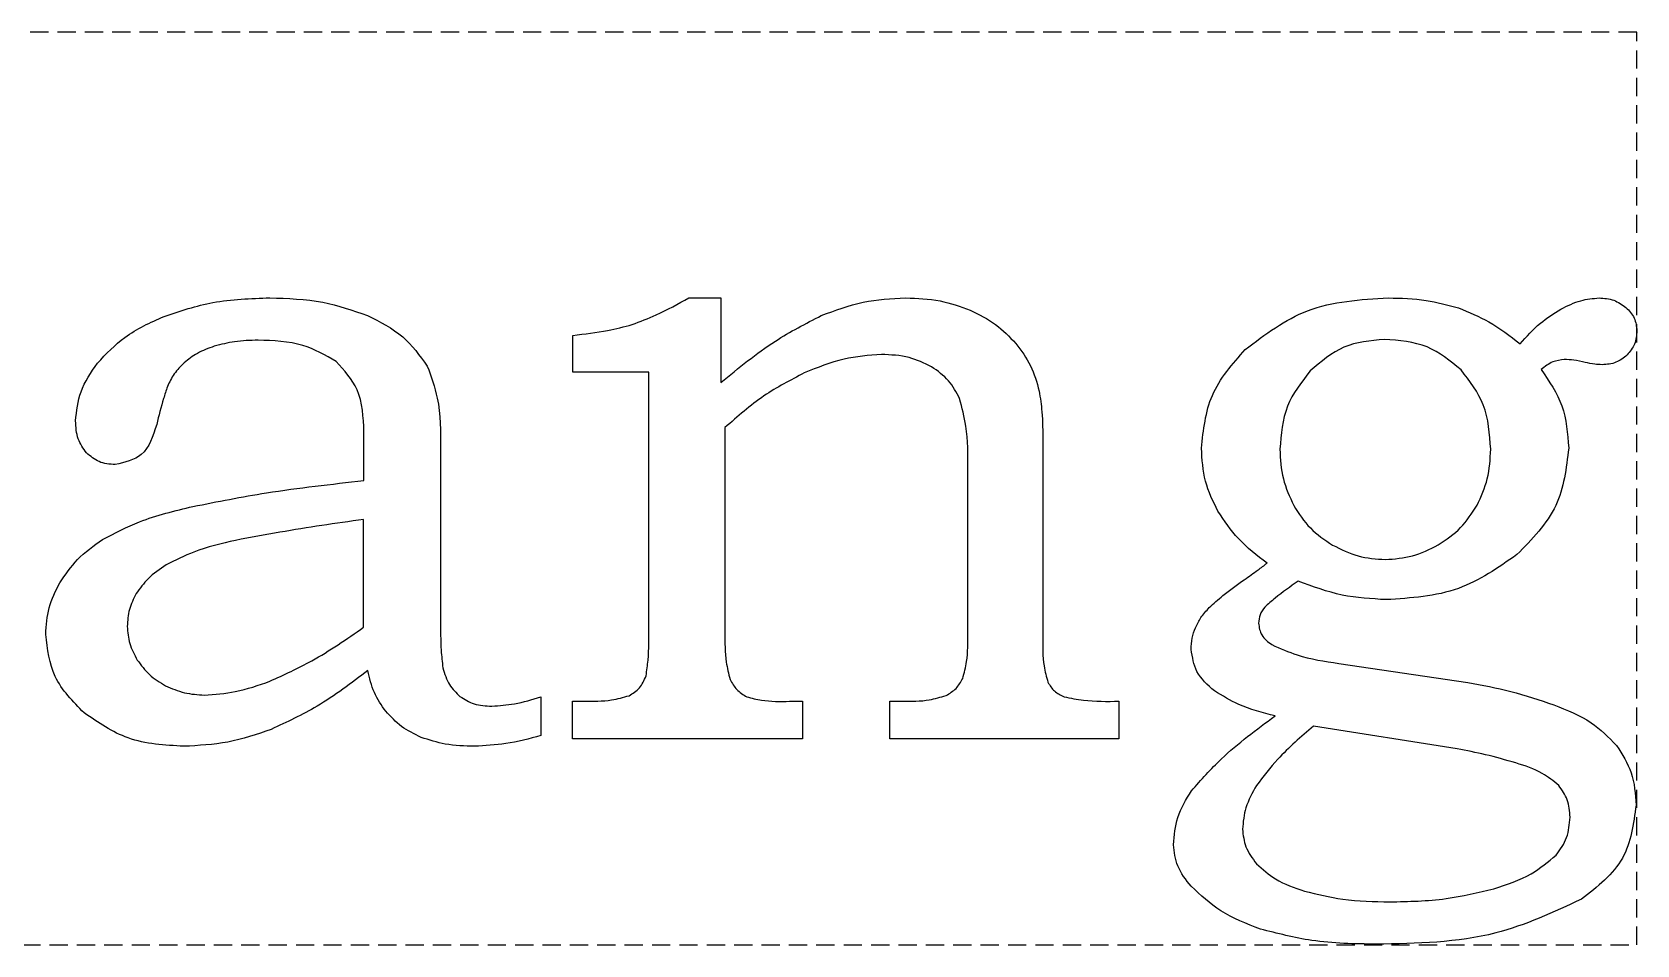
# Model space of a CAD drawing. Header units: millimetres. Extents: x -150 to 450, y -150 to 300.
# Drawn here: x 149.52 to 193.47, y 221.77 to 246.77 of the extents above; entities that cross this region are included whole.
import ezdxf

# ---------------------------------------------------------------- set-up
doc = ezdxf.new("R2010")
doc.units = ezdxf.units.MM
doc.linetypes.add('DASHED', pattern=[0.75, 0.5, -0.25])
doc.layers.get('0').update_dxf_attribs({"linetype": 'CONTINUOUS'})

msp = doc.modelspace()

# ---------------------------------------------------------------- linework, layer by layer
at = {"linetype": 'DASHED'}
for p, q in [((193.46, 246.77), (33.743, 246.77)), ((193.46, 221.77), (193.46, 246.77)), ((33.743, 221.77), (193.46, 221.77))]:
    msp.add_line(p, q, dxfattribs=at)
for p, q in [((167.502, 239.491), (168.381, 239.491)), ((168.381, 239.491), (168.381, 237.171)), ((164.328, 237.452), (164.328, 238.465)), ((166.403, 237.452), (164.328, 237.452)), ((166.403, 230.482), (166.403, 237.452)), ((158.601, 234.486), (158.603, 235.816)), ((168.491, 235.938), (168.491, 230.311)), ((160.703, 235.357), (160.703, 230.662)), ((177.194, 235.572), (177.194, 230.201)), ((175.144, 230.311), (175.144, 234.803)), ((158.595, 230.469), (158.595, 233.423)), ((185.303, 229.481), (188.834, 228.956)), ((163.449, 228.567), (163.449, 227.504)), ((164.316, 227.418), (164.316, 228.443)), ((164.316, 228.443), (164.623, 228.443)), ((170.261, 228.443), (170.615, 228.443)), ((170.615, 228.443), (170.615, 227.418)), ((173.007, 227.418), (173.007, 228.443)), ((173.007, 228.443), (173.349, 228.443)), ((179.282, 228.443), (179.282, 227.418)), ((188.543, 227.137), (184.607, 227.76)), ((170.615, 227.418), (164.316, 227.418)), ((179.282, 227.418), (173.007, 227.418))]:
    msp.add_line(p, q)
for points, knots in [([(153.128, 238.984), (153.571, 239.132), (154.511, 239.445), (155.502, 239.475), (156.027, 239.491)], [0, 0, 0, 0, 0.1391088, 0.2957191, 0.2957191, 0.2957191, 0.2957191]), ([(156.027, 239.491), (156.516, 239.476), (157.432, 239.45), (158.297, 239.149), (158.701, 239.009)], [0, 0, 0, 0, 0.1454577, 0.2730525, 0.2730525, 0.2730525, 0.2730525]), ([(165.952, 238.758), (166.172, 238.844), (166.706, 239.051), (167.208, 239.328), (167.502, 239.491)], [0, 0, 0, 0, 0.0708961, 0.1716286, 0.1716286, 0.1716286, 0.1716286]), ([(171.13, 239.008), (171.508, 239.149), (172.254, 239.426), (173.048, 239.469), (173.44, 239.491)], [0, 0, 0, 0, 0.1203053, 0.2371862, 0.2371862, 0.2371862, 0.2371862]), ([(173.44, 239.491), (173.757, 239.479), (174.364, 239.458), (174.935, 239.253), (175.208, 239.155)], [0, 0, 0, 0, 0.0945466, 0.180889, 0.180889, 0.180889, 0.180889]), ([(175.208, 239.155), (175.449, 239.036), (175.918, 238.805), (176.281, 238.428), (176.457, 238.245)], [0, 0, 0, 0, 0.08007, 0.1555933, 0.1555933, 0.1555933, 0.1555933]), ([(182.738, 238.077), (183.286, 238.489), (184.444, 239.361), (185.896, 239.446), (186.662, 239.491)], [0, 0, 0, 0, 0.201065, 0.4254388, 0.4254388, 0.4254388, 0.4254388]), ([(186.662, 239.491), (187.008, 239.482), (187.659, 239.466), (188.287, 239.296), (188.581, 239.216)], [0, 0, 0, 0, 0.1032159, 0.1945007, 0.1945007, 0.1945007, 0.1945007]), ([(188.581, 239.216), (188.865, 239.099), (189.472, 238.85), (189.991, 238.448), (190.268, 238.233)], [0, 0, 0, 0, 0.0915194, 0.1959965, 0.1959965, 0.1959965, 0.1959965]), ([(190.268, 238.233), (190.444, 238.431), (190.774, 238.799), (191.191, 239.063), (191.385, 239.185)], [0, 0, 0, 0, 0.0788636, 0.1473891, 0.1473891, 0.1473891, 0.1473891]), ([(191.385, 239.185), (191.563, 239.274), (191.893, 239.439), (192.26, 239.474), (192.429, 239.491)], [0, 0, 0, 0, 0.059087, 0.1095631, 0.1095631, 0.1095631, 0.1095631]), ([(192.429, 239.491), (192.568, 239.481), (192.839, 239.462), (193.06, 239.305), (193.167, 239.228)], [0, 0, 0, 0, 0.04096466, 0.07974781, 0.07974781, 0.07974781, 0.07974781]), ([(193.167, 239.228), (193.255, 239.137), (193.427, 238.957), (193.453, 238.709), (193.466, 238.587)], [0, 0, 0, 0, 0.03677653, 0.07251013, 0.07251013, 0.07251013, 0.07251013]), ([(151.303, 237.702), (151.543, 237.955), (152.064, 238.504), (152.755, 238.816), (153.128, 238.984)], [0, 0, 0, 0, 0.1035262, 0.2249058, 0.2249058, 0.2249058, 0.2249058]), ([(158.701, 239.009), (159.043, 238.837), (159.701, 238.507), (160.13, 237.911), (160.337, 237.625)], [0, 0, 0, 0, 0.1128854, 0.2171087, 0.2171087, 0.2171087, 0.2171087]), ([(164.328, 238.465), (164.646, 238.502), (165.194, 238.565), (165.728, 238.701), (165.952, 238.758)], [0, 0, 0, 0, 0.0958548, 0.1651405, 0.1651405, 0.1651405, 0.1651405]), ([(168.381, 237.171), (168.864, 237.571), (169.719, 238.278), (170.703, 238.787), (171.13, 239.008)], [0, 0, 0, 0, 0.1875513, 0.331458, 0.331458, 0.331458, 0.331458]), ([(155.704, 238.331), (155.489, 238.326), (155.082, 238.316), (154.69, 238.214), (154.505, 238.166)], [0, 0, 0, 0, 0.0643477, 0.1213646, 0.1213646, 0.1213646, 0.1213646]), ([(157.845, 237.751), (157.547, 237.92), (156.885, 238.294), (156.123, 238.318), (155.704, 238.331)], [0, 0, 0, 0, 0.1012588, 0.2247579, 0.2247579, 0.2247579, 0.2247579]), ([(176.457, 238.245), (176.604, 238.048), (176.898, 237.652), (177.031, 237.177), (177.097, 236.939)], [0, 0, 0, 0, 0.0732717, 0.1465616, 0.1465616, 0.1465616, 0.1465616]), ([(186.551, 238.355), (186.167, 238.319), (185.398, 238.247), (184.813, 237.743), (184.52, 237.49)], [0, 0, 0, 0, 0.1128088, 0.2256747, 0.2256747, 0.2256747, 0.2256747]), ([(188.649, 237.521), (188.353, 237.764), (187.743, 238.265), (186.956, 238.324), (186.551, 238.355)], [0, 0, 0, 0, 0.1121984, 0.2307167, 0.2307167, 0.2307167, 0.2307167]), ([(193.466, 238.587), (193.456, 238.462), (193.434, 238.215), (193.276, 238.023), (193.198, 237.928)], [0, 0, 0, 0, 0.03663126, 0.07268853, 0.07268853, 0.07268853, 0.07268853]), ([(154.505, 238.166), (154.346, 238.109), (154.046, 238.003), (153.796, 237.806), (153.679, 237.714)], [0, 0, 0, 0, 0.05028518, 0.0946765, 0.0946765, 0.0946765, 0.0946765]), ([(172.776, 237.94), (172.431, 237.915), (171.7, 237.861), (171.022, 237.581), (170.664, 237.434)], [0, 0, 0, 0, 0.1030154, 0.2183981, 0.2183981, 0.2183981, 0.2183981]), ([(174.149, 237.605), (173.947, 237.702), (173.515, 237.912), (173.033, 237.931), (172.776, 237.94)], [0, 0, 0, 0, 0.0664474, 0.1427466, 0.1427466, 0.1427466, 0.1427466]), ([(181.54, 235.371), (181.594, 235.874), (181.704, 236.903), (182.389, 237.68), (182.738, 238.077)], [0, 0, 0, 0, 0.1481042, 0.3024785, 0.3024785, 0.3024785, 0.3024785]), ([(191.477, 237.806), (191.37, 237.791), (191.133, 237.756), (190.945, 237.608), (190.842, 237.527)], [0, 0, 0, 0, 0.03190007, 0.07042839, 0.07042839, 0.07042839, 0.07042839]), ([(192.05, 237.721), (191.946, 237.745), (191.757, 237.79), (191.564, 237.801), (191.477, 237.806)], [0, 0, 0, 0, 0.03207977, 0.05810752, 0.05810752, 0.05810752, 0.05810752]), ([(193.198, 237.928), (193.101, 237.85), (192.901, 237.689), (192.645, 237.67), (192.514, 237.659)], [0, 0, 0, 0, 0.0365651, 0.07499787, 0.07499787, 0.07499787, 0.07499787]), ([(150.705, 236.121), (150.735, 236.395), (150.798, 236.972), (151.129, 237.45), (151.303, 237.702)], [0, 0, 0, 0, 0.0811924, 0.1714136, 0.1714136, 0.1714136, 0.1714136]), ([(153.679, 237.714), (153.583, 237.617), (153.393, 237.425), (153.277, 237.181), (153.22, 237.061)], [0, 0, 0, 0, 0.04090652, 0.08032335, 0.08032335, 0.08032335, 0.08032335]), ([(158.603, 235.816), (158.587, 236.223), (158.556, 236.961), (158.065, 237.506), (157.845, 237.751)], [0, 0, 0, 0, 0.1176573, 0.2136821, 0.2136821, 0.2136821, 0.2136821]), ([(160.337, 237.625), (160.442, 237.335), (160.708, 236.606), (160.705, 235.826), (160.703, 235.357)], [0, 0, 0, 0, 0.0919957, 0.2312997, 0.2312997, 0.2312997, 0.2312997]), ([(170.664, 237.434), (170.286, 237.239), (169.499, 236.832), (168.836, 236.244), (168.491, 235.938)], [0, 0, 0, 0, 0.1270332, 0.2646807, 0.2646807, 0.2646807, 0.2646807]), ([(174.918, 236.732), (174.827, 236.904), (174.641, 237.256), (174.316, 237.487), (174.149, 237.605)], [0, 0, 0, 0, 0.0574511, 0.1178005, 0.1178005, 0.1178005, 0.1178005]), ([(184.52, 237.49), (184.278, 237.181), (183.784, 236.551), (183.721, 235.753), (183.689, 235.346)], [0, 0, 0, 0, 0.1152035, 0.2345832, 0.2345832, 0.2345832, 0.2345832]), ([(189.463, 235.346), (189.434, 235.766), (189.38, 236.574), (188.886, 237.213), (188.649, 237.521)], [0, 0, 0, 0, 0.1230614, 0.2368823, 0.2368823, 0.2368823, 0.2368823]), ([(190.842, 237.527), (191.063, 237.206), (191.509, 236.559), (191.569, 235.774), (191.599, 235.378)], [0, 0, 0, 0, 0.1145621, 0.2314929, 0.2314929, 0.2314929, 0.2314929]), ([(192.514, 237.659), (192.447, 237.663), (192.291, 237.672), (192.138, 237.703), (192.05, 237.721)], [0, 0, 0, 0, 0.02019932, 0.04684066, 0.04684066, 0.04684066, 0.04684066]), ([(153.22, 237.061), (153.185, 236.953), (153.073, 236.611), (152.986, 236.262), (152.927, 236.024)], [0, 0, 0, 0, 0.034267, 0.1078584, 0.1078584, 0.1078584, 0.1078584]), ([(177.097, 236.939), (177.125, 236.75), (177.193, 236.297), (177.194, 235.839), (177.194, 235.572)], [0, 0, 0, 0, 0.0572314, 0.1372246, 0.1372246, 0.1372246, 0.1372246]), ([(175.144, 234.803), (175.145, 235.198), (175.148, 235.852), (174.983, 236.483), (174.918, 236.732)], [0, 0, 0, 0, 0.1179331, 0.1948932, 0.1948932, 0.1948932, 0.1948932]), ([(151.004, 235.249), (150.917, 235.371), (150.732, 235.631), (150.714, 235.952), (150.705, 236.121)], [0, 0, 0, 0, 0.04412139, 0.09397118, 0.09397118, 0.09397118, 0.09397118]), ([(152.927, 236.024), (152.826, 235.704), (152.641, 235.122), (152.056, 234.986), (151.792, 234.925)], [0, 0, 0, 0, 0.0926755, 0.1689017, 0.1689017, 0.1689017, 0.1689017]), ([(151.792, 234.925), (151.638, 234.937), (151.34, 234.96), (151.114, 235.154), (151.004, 235.249)], [0, 0, 0, 0, 0.04483332, 0.08712247, 0.08712247, 0.08712247, 0.08712247]), ([(181.993, 233.646), (181.861, 233.916), (181.594, 234.46), (181.558, 235.066), (181.54, 235.371)], [0, 0, 0, 0, 0.089132, 0.1798876, 0.1798876, 0.1798876, 0.1798876]), ([(183.689, 235.346), (183.703, 235.071), (183.731, 234.533), (183.957, 234.044), (184.068, 233.805)], [0, 0, 0, 0, 0.0817165, 0.1600039, 0.1600039, 0.1600039, 0.1600039]), ([(189.089, 233.811), (189.198, 234.049), (189.421, 234.536), (189.449, 235.072), (189.463, 235.346)], [0, 0, 0, 0, 0.0777017, 0.1592514, 0.1592514, 0.1592514, 0.1592514]), ([(191.599, 235.378), (191.533, 234.829), (191.396, 233.696), (190.594, 232.88), (190.181, 232.46)], [0, 0, 0, 0, 0.1611518, 0.3327177, 0.3327177, 0.3327177, 0.3327177]), ([(153.92, 233.778), (154.59, 233.91), (156.14, 234.217), (157.71, 234.388), (158.601, 234.486)], [0, 0, 0, 0, 0.2047579, 0.4735999, 0.4735999, 0.4735999, 0.4735999]), ([(151.446, 232.874), (151.779, 233.047), (152.563, 233.455), (153.425, 233.66), (153.92, 233.778)], [0, 0, 0, 0, 0.1121767, 0.2643152, 0.2643152, 0.2643152, 0.2643152]), ([(158.595, 233.423), (157.829, 233.314), (156.657, 233.146), (155.493, 232.926), (155.089, 232.85)], [0, 0, 0, 0, 0.231981, 0.3552327, 0.3552327, 0.3552327, 0.3552327]), ([(183.337, 232.226), (183.062, 232.437), (182.538, 232.839), (182.168, 233.386), (181.993, 233.646)], [0, 0, 0, 0, 0.103121, 0.1967025, 0.1967025, 0.1967025, 0.1967025]), ([(184.068, 233.805), (184.207, 233.588), (184.486, 233.152), (184.917, 232.865), (185.132, 232.721)], [0, 0, 0, 0, 0.0765566, 0.1533964, 0.1533964, 0.1533964, 0.1533964]), ([(188.025, 232.727), (188.242, 232.872), (188.672, 233.159), (188.951, 233.595), (189.089, 233.811)], [0, 0, 0, 0, 0.0772649, 0.1533985, 0.1533985, 0.1533985, 0.1533985]), ([(150.272, 231.69), (150.424, 231.911), (150.742, 232.377), (151.203, 232.703), (151.446, 232.874)], [0, 0, 0, 0, 0.0796922, 0.1678821, 0.1678821, 0.1678821, 0.1678821]), ([(155.089, 232.85), (154.702, 232.76), (154.041, 232.607), (153.435, 232.304), (153.184, 232.178)], [0, 0, 0, 0, 0.1186128, 0.2026349, 0.2026349, 0.2026349, 0.2026349]), ([(185.132, 232.721), (185.362, 232.606), (185.817, 232.377), (186.325, 232.342), (186.576, 232.325)], [0, 0, 0, 0, 0.0763549, 0.1510192, 0.1510192, 0.1510192, 0.1510192]), ([(186.576, 232.325), (186.827, 232.343), (187.337, 232.379), (187.794, 232.61), (188.025, 232.727)], [0, 0, 0, 0, 0.0748355, 0.1517878, 0.1517878, 0.1517878, 0.1517878]), ([(153.184, 232.178), (153.011, 232.061), (152.692, 231.846), (152.468, 231.534), (152.365, 231.391)], [0, 0, 0, 0, 0.0621327, 0.1143499, 0.1143499, 0.1143499, 0.1143499]), ([(182.714, 231.773), (182.84, 231.861), (183.051, 232.008), (183.255, 232.164), (183.337, 232.226)], [0, 0, 0, 0, 0.04605483, 0.07705126, 0.07705126, 0.07705126, 0.07705126]), ([(190.181, 232.46), (189.664, 232.1), (188.589, 231.352), (187.279, 231.269), (186.599, 231.226)], [0, 0, 0, 0, 0.1852072, 0.3853408, 0.3853408, 0.3853408, 0.3853408]), ([(149.887, 230.274), (149.904, 230.521), (149.938, 231.018), (150.16, 231.465), (150.272, 231.69)], [0, 0, 0, 0, 0.0732667, 0.1480371, 0.1480371, 0.1480371, 0.1480371]), ([(181.754, 231.008), (181.876, 231.12), (182.178, 231.397), (182.514, 231.633), (182.714, 231.773)], [0, 0, 0, 0, 0.0496044, 0.12282, 0.12282, 0.12282, 0.12282]), ([(184.19, 231.732), (183.975, 231.583), (183.657, 231.362), (183.368, 231.105), (183.274, 231.023)], [0, 0, 0, 0, 0.0784881, 0.115991, 0.115991, 0.115991, 0.115991]), ([(186.599, 231.226), (186.194, 231.249), (185.366, 231.296), (184.588, 231.585), (184.19, 231.732)], [0, 0, 0, 0, 0.1207844, 0.2473302, 0.2473302, 0.2473302, 0.2473302]), ([(152.365, 231.391), (152.294, 231.249), (152.153, 230.966), (152.132, 230.651), (152.121, 230.494)], [0, 0, 0, 0, 0.04718157, 0.09381472, 0.09381472, 0.09381472, 0.09381472]), ([(181.375, 230.458), (181.423, 230.552), (181.523, 230.753), (181.674, 230.92), (181.754, 231.008)], [0, 0, 0, 0, 0.03148809, 0.06712306, 0.06712306, 0.06712306, 0.06712306]), ([(183.274, 231.023), (183.224, 230.954), (183.128, 230.822), (183.111, 230.66), (183.103, 230.582)], [0, 0, 0, 0, 0.02496895, 0.04800966, 0.04800966, 0.04800966, 0.04800966]), ([(152.121, 230.494), (152.134, 230.335), (152.16, 230.008), (152.316, 229.72), (152.396, 229.572)], [0, 0, 0, 0, 0.04734574, 0.09713228, 0.09713228, 0.09713228, 0.09713228]), ([(156.03, 228.993), (156.416, 229.169), (157.316, 229.582), (158.13, 230.147), (158.595, 230.469)], [0, 0, 0, 0, 0.1271354, 0.2965123, 0.2965123, 0.2965123, 0.2965123]), ([(160.703, 230.662), (160.701, 230.387), (160.699, 229.95), (160.746, 229.517), (160.764, 229.358)], [0, 0, 0, 0, 0.0826357, 0.1307142, 0.1307142, 0.1307142, 0.1307142]), ([(166.33, 229.139), (166.351, 229.283), (166.415, 229.728), (166.408, 230.178), (166.403, 230.482)], [0, 0, 0, 0, 0.0436853, 0.1346463, 0.1346463, 0.1346463, 0.1346463]), ([(168.491, 230.311), (168.488, 230.045), (168.485, 229.615), (168.591, 229.199), (168.631, 229.041)], [0, 0, 0, 0, 0.0794233, 0.128181, 0.128181, 0.128181, 0.128181]), ([(175.003, 229.066), (175.044, 229.22), (175.15, 229.627), (175.146, 230.049), (175.144, 230.311)], [0, 0, 0, 0, 0.0475666, 0.1257704, 0.1257704, 0.1257704, 0.1257704]), ([(181.259, 229.864), (181.264, 229.968), (181.273, 230.171), (181.342, 230.363), (181.375, 230.458)], [0, 0, 0, 0, 0.03089489, 0.06079787, 0.06079787, 0.06079787, 0.06079787]), ([(183.103, 230.582), (183.121, 230.467), (183.161, 230.222), (183.362, 230.073), (183.469, 229.995)], [0, 0, 0, 0, 0.03369066, 0.07174335, 0.07174335, 0.07174335, 0.07174335]), ([(150.937, 228.126), (150.631, 228.437), (150.04, 229.037), (149.937, 229.872), (149.887, 230.274)], [0, 0, 0, 0, 0.1268739, 0.2451782, 0.2451782, 0.2451782, 0.2451782]), ([(177.194, 230.201), (177.191, 229.935), (177.185, 229.515), (177.295, 229.11), (177.335, 228.962)], [0, 0, 0, 0, 0.0792708, 0.1252021, 0.1252021, 0.1252021, 0.1252021]), ([(183.469, 229.995), (183.697, 229.892), (184.28, 229.63), (184.915, 229.537), (185.303, 229.481)], [0, 0, 0, 0, 0.0745719, 0.1911928, 0.1911928, 0.1911928, 0.1911928]), ([(152.396, 229.572), (152.499, 229.431), (152.708, 229.143), (153.015, 228.962), (153.172, 228.87)], [0, 0, 0, 0, 0.0518075, 0.1056279, 0.1056279, 0.1056279, 0.1056279]), ([(181.895, 228.726), (181.71, 228.89), (181.364, 229.198), (181.293, 229.652), (181.259, 229.864)], [0, 0, 0, 0, 0.0716705, 0.1340085, 0.1340085, 0.1340085, 0.1340085]), ([(154.235, 228.614), (154.519, 228.634), (155.134, 228.678), (155.717, 228.882), (156.03, 228.993)], [0, 0, 0, 0, 0.0851069, 0.1842259, 0.1842259, 0.1842259, 0.1842259]), ([(158.713, 229.285), (158.26, 228.941), (157.432, 228.312), (156.49, 227.873), (156.064, 227.674)], [0, 0, 0, 0, 0.1702566, 0.3108314, 0.3108314, 0.3108314, 0.3108314]), ([(159.201, 228.169), (159.086, 228.335), (158.85, 228.675), (158.759, 229.079), (158.713, 229.285)], [0, 0, 0, 0, 0.0601098, 0.1229272, 0.1229272, 0.1229272, 0.1229272]), ([(160.764, 229.358), (160.813, 229.197), (160.905, 228.895), (161.129, 228.674), (161.234, 228.571)], [0, 0, 0, 0, 0.04945462, 0.09290689, 0.09290689, 0.09290689, 0.09290689]), ([(165.863, 228.596), (165.966, 228.659), (166.18, 228.789), (166.279, 229.02), (166.33, 229.139)], [0, 0, 0, 0, 0.03532258, 0.07321156, 0.07321156, 0.07321156, 0.07321156]), ([(168.631, 229.041), (168.686, 228.942), (168.795, 228.742), (168.991, 228.624), (169.089, 228.565)], [0, 0, 0, 0, 0.0333484, 0.06710483, 0.06710483, 0.06710483, 0.06710483]), ([(174.546, 228.602), (174.644, 228.66), (174.837, 228.775), (174.948, 228.97), (175.003, 229.066)], [0, 0, 0, 0, 0.033578, 0.06616793, 0.06616793, 0.06616793, 0.06616793]), ([(153.172, 228.87), (153.341, 228.796), (153.68, 228.646), (154.05, 228.625), (154.235, 228.614)], [0, 0, 0, 0, 0.0550775, 0.1101165, 0.1101165, 0.1101165, 0.1101165]), ([(161.234, 228.571), (161.359, 228.495), (161.626, 228.332), (161.94, 228.317), (162.107, 228.309)], [0, 0, 0, 0, 0.04332361, 0.09243842, 0.09243842, 0.09243842, 0.09243842]), ([(162.107, 228.309), (162.313, 228.323), (162.771, 228.355), (163.209, 228.492), (163.449, 228.567)], [0, 0, 0, 0, 0.0619827, 0.1371528, 0.1371528, 0.1371528, 0.1371528]), ([(164.623, 228.443), (164.88, 228.442), (165.301, 228.439), (165.705, 228.552), (165.863, 228.596)], [0, 0, 0, 0, 0.076534, 0.1254772, 0.1254772, 0.1254772, 0.1254772]), ([(169.089, 228.565), (169.223, 228.53), (169.606, 228.43), (170.003, 228.438), (170.261, 228.443)], [0, 0, 0, 0, 0.0413105, 0.1182753, 0.1182753, 0.1182753, 0.1182753]), ([(173.349, 228.443), (173.598, 228.442), (174.005, 228.439), (174.394, 228.556), (174.546, 228.602)], [0, 0, 0, 0, 0.073959, 0.1212573, 0.1212573, 0.1212573, 0.1212573]), ([(177.335, 228.962), (177.389, 228.876), (177.5, 228.702), (177.686, 228.611), (177.78, 228.565)], [0, 0, 0, 0, 0.02981756, 0.06069692, 0.06069692, 0.06069692, 0.06069692]), ([(177.78, 228.565), (177.956, 228.53), (178.451, 228.432), (178.956, 228.439), (179.282, 228.443)], [0, 0, 0, 0, 0.0535833, 0.1509822, 0.1509822, 0.1509822, 0.1509822]), ([(183.555, 228.04), (183.216, 228.128), (182.629, 228.281), (182.112, 228.594), (181.895, 228.726)], [0, 0, 0, 0, 0.1044973, 0.1805076, 0.1805076, 0.1805076, 0.1805076]), ([(188.834, 228.956), (189.229, 228.884), (190.03, 228.737), (190.802, 228.477), (191.193, 228.346)], [0, 0, 0, 0, 0.1201471, 0.2439296, 0.2439296, 0.2439296, 0.2439296]), ([(153.672, 227.21), (153.147, 227.24), (152.149, 227.296), (151.327, 227.859), (150.937, 228.126)], [0, 0, 0, 0, 0.154295, 0.2932894, 0.2932894, 0.2932894, 0.2932894]), ([(160.172, 227.454), (159.984, 227.544), (159.615, 227.72), (159.338, 228.021), (159.201, 228.169)], [0, 0, 0, 0, 0.0616836, 0.121472, 0.121472, 0.121472, 0.121472]), ([(191.193, 228.346), (191.55, 228.206), (192.2, 227.951), (192.689, 227.457), (192.91, 227.235)], [0, 0, 0, 0, 0.1133951, 0.2065064, 0.2065064, 0.2065064, 0.2065064]), ([(156.064, 227.674), (155.671, 227.539), (154.895, 227.272), (154.076, 227.231), (153.672, 227.21)], [0, 0, 0, 0, 0.123999, 0.2447962, 0.2447962, 0.2447962, 0.2447962]), ([(181.266, 225.99), (181.532, 226.289), (182.216, 227.058), (183.047, 227.668), (183.555, 228.04)], [0, 0, 0, 0, 0.119739, 0.3081177, 0.3081177, 0.3081177, 0.3081177]), ([(184.607, 227.76), (184.268, 227.47), (183.694, 226.98), (183.236, 226.381), (183.048, 226.136)], [0, 0, 0, 0, 0.1332186, 0.2255899, 0.2255899, 0.2255899, 0.2255899]), ([(161.631, 227.21), (161.362, 227.217), (160.864, 227.229), (160.39, 227.383), (160.172, 227.454)], [0, 0, 0, 0, 0.0800365, 0.1485974, 0.1485974, 0.1485974, 0.1485974]), ([(163.449, 227.504), (163.131, 227.418), (162.534, 227.258), (161.918, 227.226), (161.631, 227.21)], [0, 0, 0, 0, 0.0986159, 0.1846834, 0.1846834, 0.1846834, 0.1846834]), ([(192.91, 227.235), (193.065, 226.992), (193.384, 226.493), (193.422, 225.902), (193.442, 225.599)], [0, 0, 0, 0, 0.0850059, 0.1744996, 0.1744996, 0.1744996, 0.1744996]), ([(190.15, 226.753), (189.874, 226.833), (189.344, 226.988), (188.802, 227.089), (188.543, 227.137)], [0, 0, 0, 0, 0.0863245, 0.1653678, 0.1653678, 0.1653678, 0.1653678]), ([(191.324, 226.136), (191.179, 226.255), (190.832, 226.541), (190.401, 226.675), (190.15, 226.753)], [0, 0, 0, 0, 0.0558048, 0.1336524, 0.1336524, 0.1336524, 0.1336524]), ([(180.771, 224.513), (180.795, 224.768), (180.844, 225.298), (181.122, 225.753), (181.266, 225.99)], [0, 0, 0, 0, 0.0757835, 0.1576108, 0.1576108, 0.1576108, 0.1576108]), ([(183.048, 226.136), (182.936, 225.938), (182.725, 225.565), (182.683, 225.139), (182.663, 224.94)], [0, 0, 0, 0, 0.0675238, 0.1269032, 0.1269032, 0.1269032, 0.1269032]), ([(191.635, 225.269), (191.624, 225.432), (191.601, 225.751), (191.415, 226.01), (191.324, 226.136)], [0, 0, 0, 0, 0.04793965, 0.09372375, 0.09372375, 0.09372375, 0.09372375]), ([(193.442, 225.599), (193.373, 225.084), (193.231, 224.024), (192.386, 223.363), (191.951, 223.023)], [0, 0, 0, 0, 0.1496729, 0.3083619, 0.3083619, 0.3083619, 0.3083619]), ([(191.256, 224.232), (191.367, 224.386), (191.59, 224.696), (191.62, 225.077), (191.635, 225.269)], [0, 0, 0, 0, 0.0557096, 0.1123548, 0.1123548, 0.1123548, 0.1123548]), ([(182.663, 224.94), (182.683, 224.775), (182.723, 224.425), (182.936, 224.143), (183.048, 223.994)], [0, 0, 0, 0, 0.0490193, 0.1037888, 0.1037888, 0.1037888, 0.1037888]), ([(181.26, 223.377), (181.117, 223.555), (180.849, 223.89), (180.796, 224.314), (180.771, 224.513)], [0, 0, 0, 0, 0.066799, 0.1257568, 0.1257568, 0.1257568, 0.1257568]), ([(189.551, 223.31), (189.905, 223.424), (190.533, 223.625), (191.037, 224.047), (191.256, 224.232)], [0, 0, 0, 0, 0.110151, 0.195453, 0.195453, 0.195453, 0.195453]), ([(183.048, 223.994), (183.215, 223.843), (183.597, 223.499), (184.087, 223.335), (184.362, 223.243)], [0, 0, 0, 0, 0.0667068, 0.1527653, 0.1527653, 0.1527653, 0.1527653]), ([(183.154, 222.205), (182.778, 222.349), (182.07, 222.619), (181.518, 223.135), (181.26, 223.377)], [0, 0, 0, 0, 0.1194346, 0.2246092, 0.2246092, 0.2246092, 0.2246092]), ([(186.697, 222.95), (187.215, 222.96), (188.179, 222.979), (189.117, 223.205), (189.551, 223.31)], [0, 0, 0, 0, 0.1547402, 0.2884435, 0.2884435, 0.2884435, 0.2884435]), ([(184.362, 223.243), (184.71, 223.158), (185.476, 222.97), (186.266, 222.957), (186.697, 222.95)], [0, 0, 0, 0, 0.1071013, 0.235965, 0.235965, 0.235965, 0.235965]), ([(191.951, 223.023), (191.179, 222.665), (189.404, 221.842), (187.44, 221.809), (186.331, 221.79)], [0, 0, 0, 0, 0.2527284, 0.5810313, 0.5810313, 0.5810313, 0.5810313]), ([(186.331, 221.79), (185.737, 221.799), (184.661, 221.815), (183.62, 222.085), (183.154, 222.205)], [0, 0, 0, 0, 0.1774772, 0.3213981, 0.3213981, 0.3213981, 0.3213981])]:
    msp.add_open_spline(points, degree=3, knots=knots)

doc.saveas('drawing.dxf')
